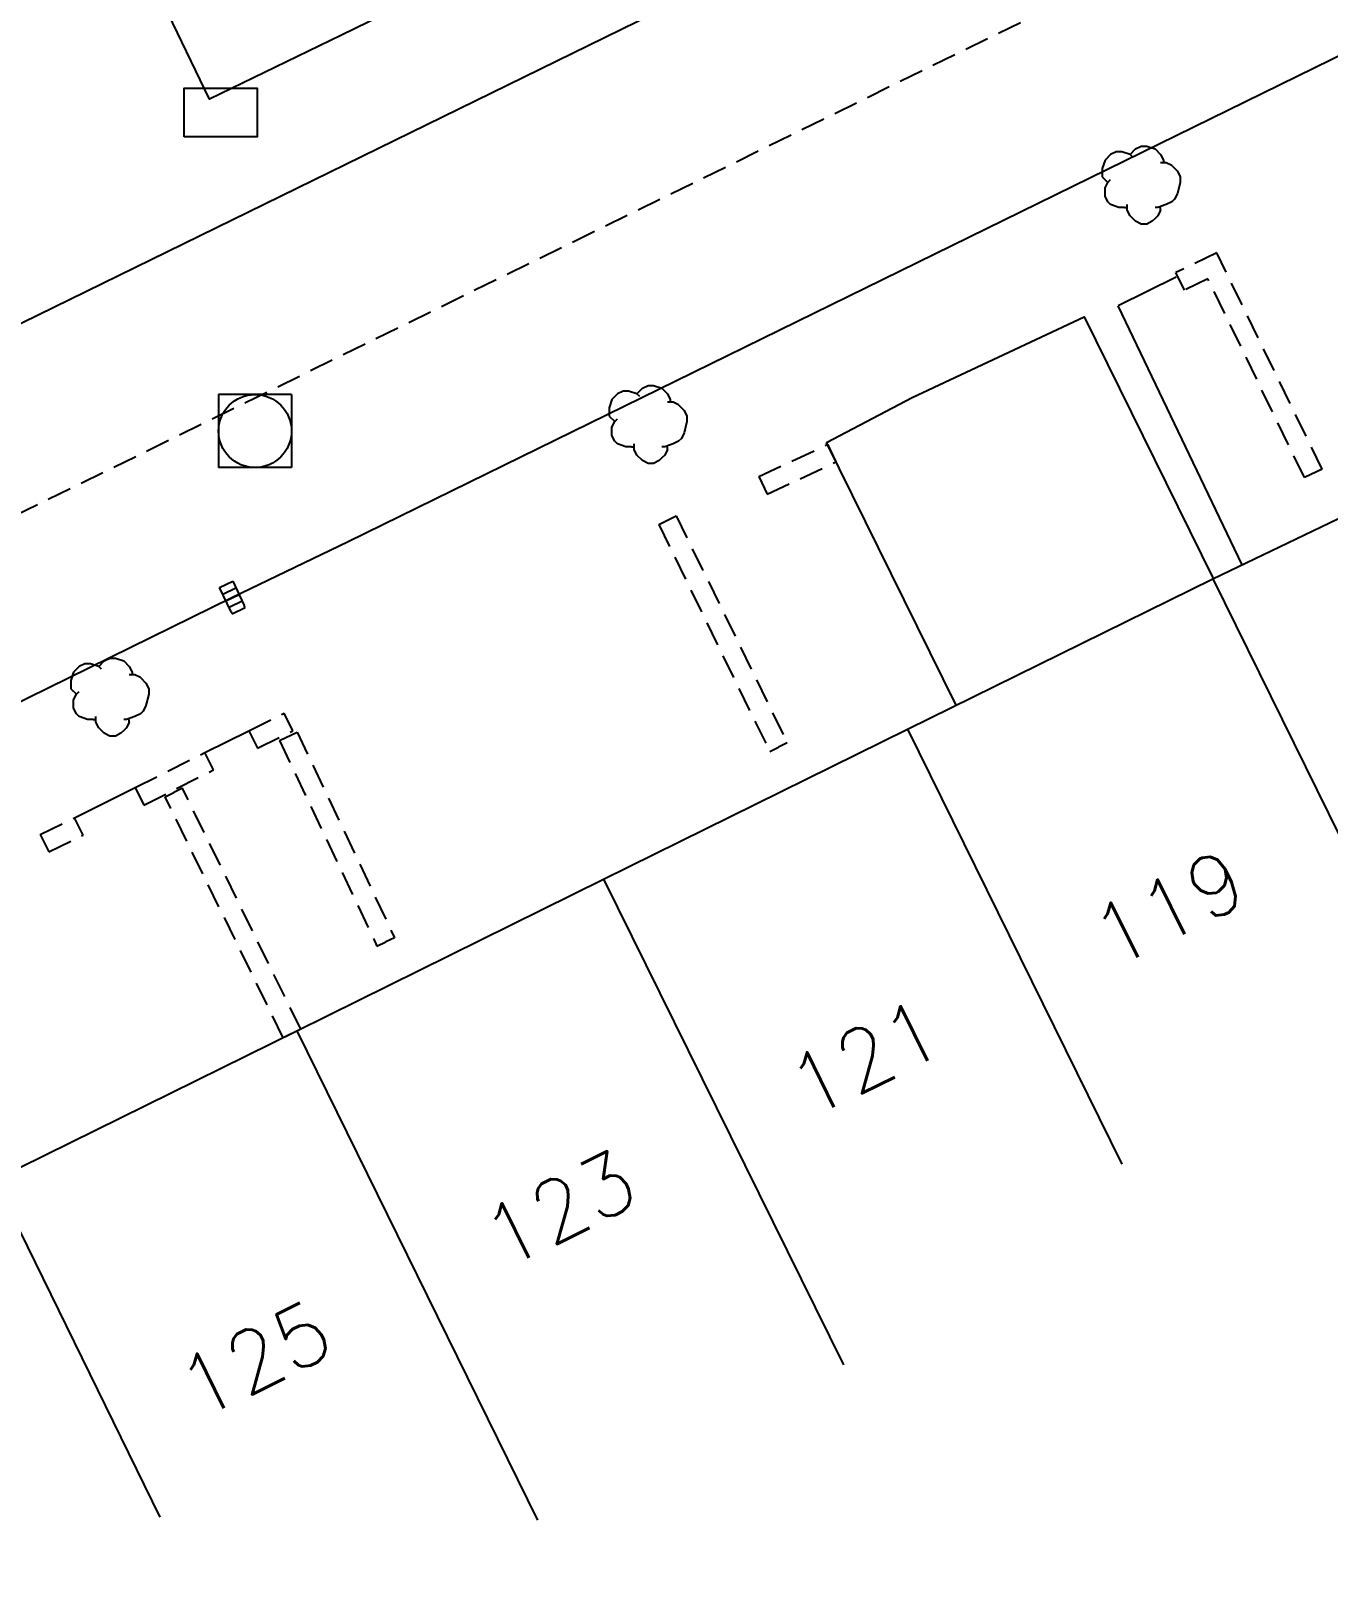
# Model space of a CAD drawing. Header units: millimetres. Extents: x 135999 to 137000, y 128000 to 129000.
# Drawn here: x 136221.62 to 136248.28, y 128768.25 to 128799.91 of the extents above; entities that cross this region are included whole.
import ezdxf
from ezdxf.enums import TextEntityAlignment as Align

# ---------------------------------------------------------------- set-up
doc = ezdxf.new("R2010")
doc.units = ezdxf.units.MM
doc.linetypes.add('DASHED', pattern=[0.75, 0.5, -0.25])
doc.layers.get('0').update_dxf_attribs({"linetype": 'CONTINUOUS'})
for name, color, linetype in [('W0001', 6, 'DASHED'), ('W0008', 7, 'CONTINUOUS'), ('W0100', 7, 'CONTINUOUS'), ('W0105', 7, 'CONTINUOUS'), ('W0112', 1, 'DASHED'), ('W0300', 7, 'CONTINUOUS'), ('W0400', 7, 'CONTINUOUS'), ('W0420', 7, 'CONTINUOUS'), ('W0991', 7, 'CONTINUOUS'), ('W1102', 7, 'CONTINUOUS'), ('W1471', 7, 'CONTINUOUS')]:
    doc.layers.add(name, color=color, linetype=linetype)
doc.styles.get("Standard").update_dxf_attribs({"font": 'romans.shx', "width": 0.85})

# ---------------------------------------------------------------- blocks, each defined once
blk = doc.blocks.new('T1471')
at = {"color": 0, "linetype": 'Continuous', "flags": 128}
blk.add_lwpolyline([(-0.75, -0.5), (-0.75, 0.5), (0.75, 0.5), (0.75, -0.5), (-0.75, -0.5)], dxfattribs=at)
blk = doc.blocks.new('T420')
for p, q in [((0.75, 0.75), (-0.75, 0.75)), ((-0.75, 0.75), (-0.75, -0.75)), ((0.75, 0.75), (0.75, -0.75)), ((0.75, -0.75), (-0.75, -0.75))]:
    blk.add_line(p, q)
blk.add_ellipse((0, 0), major_axis=(-0.53, 0.53), ratio=1, start_param=3.926991, end_param=10.210176)
blk = doc.blocks.new('T400')
for p, q in [((-0.15, 0.3), (0.15, 0.3)), ((-0.15, -0.25), (-0.15, 0.3)), ((-0.15, 0.15), (0.15, 0.15)), ((-0.15, 0), (0.15, 0)), ((0.15, 0.3), (0.15, -0.25)), ((-0.15, -0.15), (0.15, -0.15)), ((-0.15, -0.25), (-0.15, -0.3)), ((-0.15, -0.3), (0.15, -0.3)), ((0.15, -0.3), (0.15, -0.25))]:
    blk.add_line(p, q)
blk = doc.blocks.new('T300')
for p, q in [((-0.571, 0.686), (-0.686, 0.629)), ((-0.457, 0.686), (-0.571, 0.686)), ((-0.286, 0.629), (-0.457, 0.686)), ((-0.286, 0.629), (-0.171, 0.743)), ((-0.171, 0.743), (-0.057, 0.8)), ((-0.057, 0.8), (0.057, 0.8)), ((0.057, 0.8), (0.229, 0.743)), ((0.229, 0.743), (0.343, 0.629)), ((-0.8, 0.514), (-0.857, 0.343)), ((-0.857, 0.343), (-0.857, 0.171)), ((-0.686, 0.629), (-0.8, 0.514)), ((-0.229, 0.571), (-0.286, 0.629)), ((0.343, 0.629), (0.4, 0.514)), ((0.457, 0.457), (0.343, 0.457)), ((0.4, 0.514), (0.4, 0.457)), ((0.571, 0.4), (0.457, 0.457)), ((0.571, 0.4), (0.686, 0.286)), ((-0.857, 0.171), (-0.743, 0.057)), ((-0.8, -0.057), (-0.743, 0.057)), ((-0.743, 0.057), (-0.686, 0.114)), ((0.686, 0.286), (0.743, 0.171)), ((0.743, 0.057), (0.686, -0.171)), ((0.743, 0.171), (0.743, 0.057)), ((-0.8, -0.171), (-0.8, -0.057)), ((-0.8, -0.229), (-0.8, -0.171)), ((-0.743, -0.343), (-0.8, -0.229)), ((0.629, -0.286), (0.571, -0.343)), ((0.686, -0.171), (0.629, -0.286)), ((-0.686, -0.4), (-0.743, -0.343)), ((-0.514, -0.457), (-0.686, -0.4)), ((-0.4, -0.457), (-0.514, -0.457)), ((-0.4, -0.457), (-0.343, -0.457)), ((-0.343, -0.457), (-0.343, -0.4)), ((-0.343, -0.514), (-0.343, -0.457)), ((-0.286, -0.629), (-0.343, -0.514)), ((-0.171, -0.743), (-0.286, -0.629)), ((0.286, -0.457), (0.229, -0.457)), ((0.286, -0.629), (0.229, -0.686)), ((0.457, -0.4), (0.286, -0.457)), ((0.343, -0.514), (0.286, -0.629)), ((0.343, -0.514), (0.343, -0.457)), ((0.571, -0.343), (0.457, -0.4)), ((-0.057, -0.8), (-0.171, -0.743)), ((0.057, -0.8), (-0.057, -0.8)), ((0.171, -0.743), (0.057, -0.8)), ((0.229, -0.686), (0.171, -0.743))]:
    blk.add_line(p, q)

msp = doc.modelspace()

# ---------------------------------------------------------------- linework, layer by layer
at = {"layer": 'W0001'}
msp.add_lwpolyline([(136000, 128584.107), (136009.406, 128595.152), (136022.774, 128610.824), (136041.53, 128632.878), (136059.85, 128654.346), (136076.81, 128674.176), (136094.364, 128694.815), (136123.932, 128729.484), (136134.516, 128741.83), (136142.57, 128753.845), (136153.439, 128757.198), (136158.678, 128758.998), (136173.73, 128766.358), (136214.573, 128786.657), (136266.834, 128812.284), (136292.126, 128824.748), (136310.908, 128833.918), (136326.68, 128841.701)], dxfattribs=at)
at = {"layer": 'W0008'}
for points in [[(136328.162, 128838.521), (136303.877, 128826.533), (136292.036, 128820.765), (136264.644, 128807.331), (136261.113, 128805.578), (136228.143, 128789.412), (136225.764, 128788.27), (136204.74, 128777.937), (136204.162, 128777.681), (136190.915, 128770.922), (136177.351, 128764.262), (136162.924, 128757.169), (136151.877, 128751.866), (136146.188, 128749.49), (136143.929, 128747.372), (136141.932, 128745.172), (136125.692, 128726.329), (136117.284, 128716.531), (136101.838, 128698.405), (136083.32, 128676.702), (136077.835, 128670.285), (136075.231, 128667.246), (136063.987, 128654.092)], [(136291.603, 128831.345), (136291.752, 128830.502), (136291.635, 128829.507), (136291.477, 128829.069), (136290.594, 128827.98), (136289.75, 128827.414), (136274.763, 128820.042), (136250.104, 128807.967), (136244.74, 128805.323), (136222.428, 128794.394), (136215.548, 128791.028), (136204.137, 128785.4), (136185.383, 128776.023), (136174.918, 128770.817), (136157.04, 128762.037), (136144.949, 128759.57), (136143.064, 128759.36), (136140.591, 128759.206), (136137.935, 128759.159), (136134.505, 128759.271), (136131.724, 128759.306), (136126.87, 128758.83)]]:
    msp.add_lwpolyline(points, dxfattribs=at)
at = {"layer": 'W0100'}
for points in [[(136230.479, 128801.034), (136228.009, 128799.823), (136225.295, 128798.51), (136223.118, 128803.011)], [(136197.548, 128765.116), (136195.416, 128769.639), (136205.33, 128774.312), (136204.946, 128775.126), (136208.697, 128776.894), (136211.207, 128771.568), (136214.568, 128773.217), (136220.876, 128776.308), (136227.087, 128779.367), (136233.389, 128782.483), (136239.636, 128785.564), (136245.913, 128788.654), (136252.251, 128791.692)], [(136204.946, 128775.126), (136208.697, 128776.894), (136211.207, 128771.568), (136214.568, 128773.217), (136220.876, 128776.308), (136227.087, 128779.367), (136233.389, 128782.483), (136239.636, 128785.564), (136245.913, 128788.654), (136252.251, 128791.692)]]:
    msp.add_lwpolyline(points, dxfattribs=at)
at = {"layer": 'W0105'}
for p, q in [((136245.159, 128794.853), (136243.971, 128794.26)), ((136246.519, 128788.944), (136243.971, 128794.26)), ((136240.637, 128786.058), (136237.975, 128791.455)), ((136225.197, 128785.088), (136226.1, 128785.534)), ((136222.518, 128783.746), (136223.765, 128784.365))]:
    msp.add_line(p, q, dxfattribs=at)
msp.add_lwpolyline([(136237.975, 128791.455), (136239.735, 128792.381), (136243.272, 128794.037), (136245.918, 128788.663)], dxfattribs=at)
at = {"layer": 'W0112'}
for points in [[(136248.16, 128790.909), (136245.993, 128795.354), (136245.155, 128794.946), (136245.155, 128794.946), (136245.155, 128794.946), (136245.155, 128794.946), (136245.155, 128794.946), (136245.155, 128794.946), (136245.155, 128794.946), (136245.155, 128794.946), (136245.155, 128794.946), (136245.155, 128794.946), (136245.155, 128794.946), (136245.155, 128794.946), (136245.155, 128794.946), (136245.155, 128794.946), (136245.155, 128794.946), (136245.155, 128794.946), (136245.155, 128794.946), (136245.155, 128794.946), (136245.155, 128794.946), (136245.155, 128794.946), (136245.155, 128794.946), (136245.155, 128794.946), (136245.155, 128794.946), (136245.155, 128794.946), (136245.155, 128794.946), (136245.155, 128794.946), (136245.155, 128794.946), (136245.155, 128794.946), (136245.155, 128794.946), (136245.155, 128794.946), (136245.155, 128794.946), (136245.155, 128794.946), (136245.155, 128794.946), (136245.155, 128794.946), (136245.155, 128794.946), (136245.155, 128794.946), (136245.155, 128794.946), (136245.155, 128794.946), (136245.155, 128794.946), (136245.155, 128794.946), (136245.155, 128794.946), (136245.155, 128794.946), (136245.155, 128794.946), (136245.155, 128794.946), (136245.155, 128794.946), (136245.155, 128794.946), (136245.155, 128794.946), (136245.155, 128794.946), (136245.155, 128794.946), (136245.155, 128794.946), (136245.155, 128794.946), (136245.155, 128794.946), (136245.155, 128794.946), (136245.155, 128794.946), (136245.155, 128794.946), (136245.155, 128794.946), (136245.155, 128794.946), (136245.155, 128794.946), (136245.155, 128794.946), (136245.155, 128794.946), (136245.155, 128794.946), (136245.155, 128794.946), (136245.155, 128794.946), (136245.155, 128794.946), (136245.155, 128794.946), (136245.155, 128794.946), (136245.155, 128794.946), (136245.155, 128794.946), (136245.155, 128794.946), (136245.155, 128794.946), (136245.155, 128794.946), (136245.155, 128794.946), (136245.155, 128794.946), (136245.155, 128794.946), (136245.155, 128794.946), (136245.155, 128794.946), (136245.155, 128794.946), (136245.155, 128794.946), (136245.155, 128794.946), (136245.155, 128794.946), (136245.155, 128794.946), (136245.155, 128794.946), (136245.155, 128794.946), (136245.155, 128794.946), (136245.155, 128794.946), (136245.155, 128794.946), (136245.155, 128794.946), (136245.155, 128794.946), (136245.155, 128794.946), (136245.155, 128794.946), (136245.155, 128794.946), (136245.155, 128794.946), (136245.155, 128794.946), (136245.155, 128794.946), (136245.155, 128794.946), (136245.155, 128794.946), (136245.155, 128794.946), (136245.155, 128794.946), (136245.155, 128794.946), (136245.155, 128794.946), (136245.155, 128794.946), (136245.155, 128794.946), (136245.155, 128794.946), (136245.155, 128794.946), (136245.155, 128794.946), (136245.155, 128794.946), (136245.155, 128794.946), (136245.155, 128794.946), (136245.155, 128794.946), (136245.155, 128794.946), (136245.155, 128794.946), (136245.155, 128794.946), (136245.155, 128794.946), (136245.155, 128794.946), (136245.155, 128794.946), (136245.155, 128794.946), (136245.155, 128794.946), (136245.155, 128794.946)], [(136248.16, 128790.909), (136247.8, 128790.734), (136245.809, 128794.819), (136245.331, 128794.586), (136245.155, 128794.946), (136245.155, 128794.946), (136245.155, 128794.946), (136245.155, 128794.946), (136245.155, 128794.946), (136245.155, 128794.946), (136245.155, 128794.946), (136245.155, 128794.946), (136245.155, 128794.946), (136245.155, 128794.946), (136245.155, 128794.946), (136245.155, 128794.946), (136245.155, 128794.946), (136245.155, 128794.946), (136245.155, 128794.946), (136245.155, 128794.946), (136245.155, 128794.946), (136245.155, 128794.946), (136245.155, 128794.946), (136245.155, 128794.946), (136245.155, 128794.946), (136245.155, 128794.946), (136245.155, 128794.946), (136245.155, 128794.946), (136245.155, 128794.946), (136245.155, 128794.946), (136245.155, 128794.946), (136245.155, 128794.946), (136245.155, 128794.946), (136245.155, 128794.946), (136245.155, 128794.946), (136245.155, 128794.946), (136245.155, 128794.946), (136245.155, 128794.946), (136245.155, 128794.946), (136245.155, 128794.946), (136245.155, 128794.946), (136245.155, 128794.946), (136245.155, 128794.946), (136245.155, 128794.946), (136245.155, 128794.946), (136245.155, 128794.946), (136245.155, 128794.946), (136245.155, 128794.946), (136245.155, 128794.946), (136245.155, 128794.946), (136245.155, 128794.946), (136245.155, 128794.946), (136245.155, 128794.946), (136245.155, 128794.946), (136245.155, 128794.946), (136245.155, 128794.946), (136245.155, 128794.946), (136245.155, 128794.946), (136245.155, 128794.946), (136245.155, 128794.946), (136245.155, 128794.946), (136245.155, 128794.946), (136245.155, 128794.946), (136245.155, 128794.946), (136245.155, 128794.946), (136245.155, 128794.946), (136245.155, 128794.946), (136245.155, 128794.946), (136245.155, 128794.946), (136245.155, 128794.946), (136245.155, 128794.946), (136245.155, 128794.946), (136245.155, 128794.946), (136245.155, 128794.946), (136245.155, 128794.946), (136245.155, 128794.946), (136245.155, 128794.946), (136245.155, 128794.946), (136245.155, 128794.946), (136245.155, 128794.946), (136245.155, 128794.946), (136245.155, 128794.946), (136245.155, 128794.946), (136245.155, 128794.946), (136245.155, 128794.946), (136245.155, 128794.946), (136245.155, 128794.946), (136245.155, 128794.946), (136245.155, 128794.946), (136245.155, 128794.946), (136245.155, 128794.946), (136245.155, 128794.946), (136245.155, 128794.946), (136245.155, 128794.946), (136245.155, 128794.946), (136245.155, 128794.946), (136245.155, 128794.946), (136245.155, 128794.946), (136245.155, 128794.946), (136245.155, 128794.946), (136245.155, 128794.946), (136245.155, 128794.946), (136245.155, 128794.946), (136245.155, 128794.946), (136245.155, 128794.946), (136245.155, 128794.946), (136245.155, 128794.946), (136245.155, 128794.946), (136245.155, 128794.946), (136245.155, 128794.946), (136245.155, 128794.946), (136245.155, 128794.946), (136245.155, 128794.946), (136245.155, 128794.946), (136245.155, 128794.946), (136245.155, 128794.946), (136245.155, 128794.946), (136245.155, 128794.946), (136245.155, 128794.946), (136245.155, 128794.946)], [(136236.585, 128790.755), (136238.002, 128791.418), (136238.002, 128791.418), (136238.002, 128791.418), (136238.002, 128791.418), (136238.002, 128791.418), (136238.002, 128791.418), (136238.002, 128791.418), (136238.002, 128791.418), (136238.002, 128791.418), (136238.002, 128791.418), (136238.002, 128791.418), (136238.002, 128791.418), (136238.002, 128791.418), (136238.002, 128791.418), (136238.002, 128791.418), (136238.002, 128791.418), (136238.002, 128791.418), (136238.002, 128791.418), (136238.002, 128791.418), (136238.002, 128791.418), (136238.002, 128791.418), (136238.002, 128791.418), (136238.002, 128791.418), (136238.002, 128791.418), (136238.002, 128791.418), (136238.002, 128791.418), (136238.002, 128791.418), (136238.002, 128791.418), (136238.002, 128791.418), (136238.002, 128791.418), (136238.002, 128791.418), (136238.002, 128791.418), (136238.002, 128791.418), (136238.002, 128791.418), (136238.002, 128791.418), (136238.002, 128791.418), (136238.002, 128791.418), (136238.002, 128791.418), (136238.002, 128791.418), (136238.002, 128791.418), (136238.002, 128791.418), (136238.002, 128791.418), (136238.002, 128791.418), (136238.002, 128791.418), (136238.002, 128791.418), (136238.002, 128791.418), (136238.002, 128791.418), (136238.002, 128791.418), (136238.002, 128791.418), (136238.002, 128791.418), (136238.002, 128791.418), (136238.002, 128791.418), (136238.002, 128791.418), (136238.002, 128791.418), (136238.002, 128791.418), (136238.002, 128791.418), (136238.002, 128791.418), (136238.002, 128791.418), (136238.002, 128791.418), (136238.002, 128791.418), (136238.002, 128791.418), (136238.002, 128791.418), (136238.002, 128791.418), (136238.002, 128791.418), (136238.002, 128791.418), (136238.002, 128791.418), (136238.002, 128791.418), (136238.002, 128791.418), (136238.002, 128791.418), (136238.002, 128791.418), (136238.002, 128791.418), (136238.002, 128791.418), (136238.002, 128791.418), (136238.002, 128791.418), (136238.002, 128791.418), (136238.002, 128791.418), (136238.002, 128791.418), (136238.002, 128791.418), (136238.002, 128791.418), (136238.002, 128791.418), (136238.002, 128791.418), (136238.002, 128791.418), (136238.002, 128791.418), (136238.002, 128791.418), (136238.002, 128791.418), (136238.002, 128791.418), (136238.002, 128791.418), (136238.002, 128791.418), (136238.002, 128791.418), (136238.002, 128791.418), (136238.002, 128791.418), (136238.002, 128791.418), (136238.002, 128791.418), (136238.002, 128791.418), (136238.002, 128791.418), (136238.002, 128791.418), (136238.002, 128791.418), (136238.002, 128791.418), (136238.002, 128791.418), (136238.002, 128791.418), (136238.002, 128791.418), (136238.002, 128791.418), (136238.002, 128791.418), (136238.002, 128791.418), (136238.002, 128791.418), (136238.002, 128791.418), (136238.002, 128791.418), (136238.002, 128791.418), (136238.002, 128791.418), (136238.002, 128791.418), (136238.002, 128791.418), (136238.002, 128791.418), (136238.002, 128791.418), (136238.002, 128791.418), (136238.002, 128791.418), (136238.002, 128791.418), (136238.002, 128791.418), (136238.002, 128791.418), (136238.002, 128791.418)], [(136236.585, 128790.755), (136236.754, 128790.392), (136238.171, 128791.055), (136238.002, 128791.418), (136238.002, 128791.418), (136238.002, 128791.418), (136238.002, 128791.418), (136238.002, 128791.418), (136238.002, 128791.418), (136238.002, 128791.418), (136238.002, 128791.418), (136238.002, 128791.418), (136238.002, 128791.418), (136238.002, 128791.418), (136238.002, 128791.418), (136238.002, 128791.418), (136238.002, 128791.418), (136238.002, 128791.418), (136238.002, 128791.418), (136238.002, 128791.418), (136238.002, 128791.418), (136238.002, 128791.418), (136238.002, 128791.418), (136238.002, 128791.418), (136238.002, 128791.418), (136238.002, 128791.418), (136238.002, 128791.418), (136238.002, 128791.418), (136238.002, 128791.418), (136238.002, 128791.418), (136238.002, 128791.418), (136238.002, 128791.418), (136238.002, 128791.418), (136238.002, 128791.418), (136238.002, 128791.418), (136238.002, 128791.418), (136238.002, 128791.418), (136238.002, 128791.418), (136238.002, 128791.418), (136238.002, 128791.418), (136238.002, 128791.418), (136238.002, 128791.418), (136238.002, 128791.418), (136238.002, 128791.418), (136238.002, 128791.418), (136238.002, 128791.418), (136238.002, 128791.418), (136238.002, 128791.418), (136238.002, 128791.418), (136238.002, 128791.418), (136238.002, 128791.418), (136238.002, 128791.418), (136238.002, 128791.418), (136238.002, 128791.418), (136238.002, 128791.418), (136238.002, 128791.418), (136238.002, 128791.418), (136238.002, 128791.418), (136238.002, 128791.418), (136238.002, 128791.418), (136238.002, 128791.418), (136238.002, 128791.418), (136238.002, 128791.418), (136238.002, 128791.418), (136238.002, 128791.418), (136238.002, 128791.418), (136238.002, 128791.418), (136238.002, 128791.418), (136238.002, 128791.418), (136238.002, 128791.418), (136238.002, 128791.418), (136238.002, 128791.418), (136238.002, 128791.418), (136238.002, 128791.418), (136238.002, 128791.418), (136238.002, 128791.418), (136238.002, 128791.418), (136238.002, 128791.418), (136238.002, 128791.418), (136238.002, 128791.418), (136238.002, 128791.418), (136238.002, 128791.418), (136238.002, 128791.418), (136238.002, 128791.418), (136238.002, 128791.418), (136238.002, 128791.418), (136238.002, 128791.418), (136238.002, 128791.418), (136238.002, 128791.418), (136238.002, 128791.418), (136238.002, 128791.418), (136238.002, 128791.418), (136238.002, 128791.418), (136238.002, 128791.418), (136238.002, 128791.418), (136238.002, 128791.418), (136238.002, 128791.418), (136238.002, 128791.418), (136238.002, 128791.418), (136238.002, 128791.418), (136238.002, 128791.418), (136238.002, 128791.418), (136238.002, 128791.418), (136238.002, 128791.418), (136238.002, 128791.418), (136238.002, 128791.418), (136238.002, 128791.418), (136238.002, 128791.418), (136238.002, 128791.418), (136238.002, 128791.418), (136238.002, 128791.418), (136238.002, 128791.418), (136238.002, 128791.418), (136238.002, 128791.418), (136238.002, 128791.418), (136238.002, 128791.418), (136238.002, 128791.418), (136238.002, 128791.418), (136238.002, 128791.418), (136238.002, 128791.418)], [(136234.527, 128789.77), (136234.886, 128789.946), (136237.166, 128785.283), (136236.987, 128785.195), (136236.987, 128785.195), (136236.987, 128785.195), (136236.987, 128785.195), (136236.987, 128785.195), (136236.987, 128785.195), (136236.987, 128785.195), (136236.987, 128785.195), (136236.987, 128785.195), (136236.987, 128785.195), (136236.987, 128785.195), (136236.987, 128785.195), (136236.987, 128785.195), (136236.987, 128785.195), (136236.987, 128785.195), (136236.987, 128785.195), (136236.987, 128785.195), (136236.987, 128785.195), (136236.987, 128785.195), (136236.987, 128785.195), (136236.987, 128785.195), (136236.987, 128785.195), (136236.987, 128785.195), (136236.987, 128785.195), (136236.987, 128785.195), (136236.987, 128785.195), (136236.987, 128785.195), (136236.987, 128785.195), (136236.987, 128785.195), (136236.987, 128785.195), (136236.987, 128785.195), (136236.987, 128785.195), (136236.987, 128785.195), (136236.987, 128785.195), (136236.987, 128785.195), (136236.987, 128785.195), (136236.987, 128785.195), (136236.987, 128785.195), (136236.987, 128785.195), (136236.987, 128785.195), (136236.987, 128785.195), (136236.987, 128785.195), (136236.987, 128785.195), (136236.987, 128785.195), (136236.987, 128785.195), (136236.987, 128785.195), (136236.987, 128785.195), (136236.987, 128785.195), (136236.987, 128785.195), (136236.987, 128785.195), (136236.987, 128785.195), (136236.987, 128785.195), (136236.987, 128785.195), (136236.987, 128785.195), (136236.987, 128785.195), (136236.987, 128785.195), (136236.987, 128785.195), (136236.987, 128785.195), (136236.987, 128785.195), (136236.987, 128785.195), (136236.987, 128785.195), (136236.987, 128785.195), (136236.987, 128785.195), (136236.987, 128785.195), (136236.987, 128785.195), (136236.987, 128785.195), (136236.987, 128785.195), (136236.987, 128785.195), (136236.987, 128785.195), (136236.987, 128785.195), (136236.987, 128785.195), (136236.987, 128785.195), (136236.987, 128785.195), (136236.987, 128785.195), (136236.987, 128785.195), (136236.987, 128785.195), (136236.987, 128785.195), (136236.987, 128785.195), (136236.987, 128785.195), (136236.987, 128785.195), (136236.987, 128785.195), (136236.987, 128785.195), (136236.987, 128785.195), (136236.987, 128785.195), (136236.987, 128785.195), (136236.987, 128785.195), (136236.987, 128785.195), (136236.987, 128785.195), (136236.987, 128785.195), (136236.987, 128785.195), (136236.987, 128785.195), (136236.987, 128785.195), (136236.987, 128785.195), (136236.987, 128785.195), (136236.987, 128785.195), (136236.987, 128785.195), (136236.987, 128785.195), (136236.987, 128785.195), (136236.987, 128785.195), (136236.987, 128785.195), (136236.987, 128785.195), (136236.987, 128785.195), (136236.987, 128785.195), (136236.987, 128785.195), (136236.987, 128785.195), (136236.987, 128785.195), (136236.987, 128785.195), (136236.987, 128785.195), (136236.987, 128785.195), (136236.987, 128785.195), (136236.987, 128785.195), (136236.987, 128785.195), (136236.987, 128785.195), (136236.987, 128785.195), (136236.987, 128785.195), (136236.987, 128785.195), (136236.987, 128785.195)], [(136234.527, 128789.77), (136236.807, 128785.107), (136236.987, 128785.195), (136236.987, 128785.195), (136236.987, 128785.195), (136236.987, 128785.195), (136236.987, 128785.195), (136236.987, 128785.195), (136236.987, 128785.195), (136236.987, 128785.195), (136236.987, 128785.195), (136236.987, 128785.195), (136236.987, 128785.195), (136236.987, 128785.195), (136236.987, 128785.195), (136236.987, 128785.195), (136236.987, 128785.195), (136236.987, 128785.195), (136236.987, 128785.195), (136236.987, 128785.195), (136236.987, 128785.195), (136236.987, 128785.195), (136236.987, 128785.195), (136236.987, 128785.195), (136236.987, 128785.195), (136236.987, 128785.195), (136236.987, 128785.195), (136236.987, 128785.195), (136236.987, 128785.195), (136236.987, 128785.195), (136236.987, 128785.195), (136236.987, 128785.195), (136236.987, 128785.195), (136236.987, 128785.195), (136236.987, 128785.195), (136236.987, 128785.195), (136236.987, 128785.195), (136236.987, 128785.195), (136236.987, 128785.195), (136236.987, 128785.195), (136236.987, 128785.195), (136236.987, 128785.195), (136236.987, 128785.195), (136236.987, 128785.195), (136236.987, 128785.195), (136236.987, 128785.195), (136236.987, 128785.195), (136236.987, 128785.195), (136236.987, 128785.195), (136236.987, 128785.195), (136236.987, 128785.195), (136236.987, 128785.195), (136236.987, 128785.195), (136236.987, 128785.195), (136236.987, 128785.195), (136236.987, 128785.195), (136236.987, 128785.195), (136236.987, 128785.195), (136236.987, 128785.195), (136236.987, 128785.195), (136236.987, 128785.195), (136236.987, 128785.195), (136236.987, 128785.195), (136236.987, 128785.195), (136236.987, 128785.195), (136236.987, 128785.195), (136236.987, 128785.195), (136236.987, 128785.195), (136236.987, 128785.195), (136236.987, 128785.195), (136236.987, 128785.195), (136236.987, 128785.195), (136236.987, 128785.195), (136236.987, 128785.195), (136236.987, 128785.195), (136236.987, 128785.195), (136236.987, 128785.195), (136236.987, 128785.195), (136236.987, 128785.195), (136236.987, 128785.195), (136236.987, 128785.195), (136236.987, 128785.195), (136236.987, 128785.195), (136236.987, 128785.195), (136236.987, 128785.195), (136236.987, 128785.195), (136236.987, 128785.195), (136236.987, 128785.195), (136236.987, 128785.195), (136236.987, 128785.195), (136236.987, 128785.195), (136236.987, 128785.195), (136236.987, 128785.195), (136236.987, 128785.195), (136236.987, 128785.195), (136236.987, 128785.195), (136236.987, 128785.195), (136236.987, 128785.195), (136236.987, 128785.195), (136236.987, 128785.195), (136236.987, 128785.195), (136236.987, 128785.195), (136236.987, 128785.195), (136236.987, 128785.195), (136236.987, 128785.195), (136236.987, 128785.195), (136236.987, 128785.195), (136236.987, 128785.195), (136236.987, 128785.195), (136236.987, 128785.195), (136236.987, 128785.195), (136236.987, 128785.195), (136236.987, 128785.195), (136236.987, 128785.195), (136236.987, 128785.195), (136236.987, 128785.195), (136236.987, 128785.195), (136236.987, 128785.195), (136236.987, 128785.195), (136236.987, 128785.195)], [(136226.102, 128785.535), (136226.829, 128785.892), (136226.829, 128785.892), (136226.829, 128785.892), (136226.829, 128785.892), (136226.829, 128785.892), (136226.829, 128785.892), (136226.829, 128785.892), (136226.829, 128785.892), (136226.829, 128785.892), (136226.829, 128785.892), (136226.829, 128785.892), (136226.829, 128785.892), (136226.829, 128785.892), (136226.829, 128785.892), (136226.829, 128785.892), (136226.829, 128785.892), (136226.829, 128785.892), (136226.829, 128785.892), (136226.829, 128785.892), (136226.829, 128785.892), (136226.829, 128785.892), (136226.829, 128785.892), (136226.829, 128785.892), (136226.829, 128785.892), (136226.829, 128785.892), (136226.829, 128785.892), (136226.829, 128785.892), (136226.829, 128785.892), (136226.829, 128785.892), (136226.829, 128785.892), (136226.829, 128785.892), (136226.829, 128785.892), (136226.829, 128785.892), (136226.829, 128785.892), (136226.829, 128785.892), (136226.829, 128785.892), (136226.829, 128785.892), (136226.829, 128785.892), (136226.829, 128785.892), (136226.829, 128785.892), (136226.829, 128785.892), (136226.829, 128785.892), (136226.829, 128785.892), (136226.829, 128785.892), (136226.829, 128785.892), (136226.829, 128785.892), (136226.829, 128785.892), (136226.829, 128785.892), (136226.829, 128785.892), (136226.829, 128785.892), (136226.829, 128785.892), (136226.829, 128785.892), (136226.829, 128785.892), (136226.829, 128785.892), (136226.829, 128785.892), (136226.829, 128785.892), (136226.829, 128785.892), (136226.829, 128785.892), (136226.829, 128785.892), (136226.829, 128785.892), (136226.829, 128785.892), (136226.829, 128785.892), (136226.829, 128785.892), (136226.829, 128785.892), (136226.829, 128785.892), (136226.829, 128785.892), (136226.829, 128785.892), (136226.829, 128785.892), (136226.829, 128785.892), (136226.829, 128785.892), (136226.829, 128785.892), (136226.829, 128785.892), (136226.829, 128785.892), (136226.829, 128785.892), (136226.829, 128785.892), (136226.829, 128785.892), (136226.829, 128785.892), (136226.829, 128785.892), (136226.829, 128785.892), (136226.829, 128785.892), (136226.829, 128785.892), (136226.829, 128785.892), (136226.829, 128785.892), (136226.829, 128785.892), (136226.829, 128785.892), (136226.829, 128785.892), (136226.829, 128785.892), (136226.829, 128785.892), (136226.829, 128785.892), (136226.829, 128785.892), (136226.829, 128785.892), (136226.829, 128785.892), (136226.829, 128785.892), (136226.829, 128785.892), (136226.829, 128785.892), (136226.829, 128785.892), (136226.829, 128785.892), (136226.829, 128785.892), (136226.829, 128785.892), (136226.829, 128785.892), (136226.829, 128785.892), (136226.829, 128785.892), (136226.829, 128785.892), (136226.829, 128785.892), (136226.829, 128785.892), (136226.829, 128785.892), (136226.829, 128785.892), (136226.829, 128785.892), (136226.829, 128785.892), (136226.829, 128785.892), (136226.829, 128785.892), (136226.829, 128785.892), (136226.829, 128785.892), (136226.829, 128785.892), (136226.829, 128785.892), (136226.829, 128785.892), (136226.829, 128785.892), (136226.829, 128785.892), (136226.829, 128785.892)], [(136226.102, 128785.535), (136226.278, 128785.176), (136227.005, 128785.532), (136226.829, 128785.892), (136226.829, 128785.892), (136226.829, 128785.892), (136226.829, 128785.892), (136226.829, 128785.892), (136226.829, 128785.892), (136226.829, 128785.892), (136226.829, 128785.892), (136226.829, 128785.892), (136226.829, 128785.892), (136226.829, 128785.892), (136226.829, 128785.892), (136226.829, 128785.892), (136226.829, 128785.892), (136226.829, 128785.892), (136226.829, 128785.892), (136226.829, 128785.892), (136226.829, 128785.892), (136226.829, 128785.892), (136226.829, 128785.892), (136226.829, 128785.892), (136226.829, 128785.892), (136226.829, 128785.892), (136226.829, 128785.892), (136226.829, 128785.892), (136226.829, 128785.892), (136226.829, 128785.892), (136226.829, 128785.892), (136226.829, 128785.892), (136226.829, 128785.892), (136226.829, 128785.892), (136226.829, 128785.892), (136226.829, 128785.892), (136226.829, 128785.892), (136226.829, 128785.892), (136226.829, 128785.892), (136226.829, 128785.892), (136226.829, 128785.892), (136226.829, 128785.892), (136226.829, 128785.892), (136226.829, 128785.892), (136226.829, 128785.892), (136226.829, 128785.892), (136226.829, 128785.892), (136226.829, 128785.892), (136226.829, 128785.892), (136226.829, 128785.892), (136226.829, 128785.892), (136226.829, 128785.892), (136226.829, 128785.892), (136226.829, 128785.892), (136226.829, 128785.892), (136226.829, 128785.892), (136226.829, 128785.892), (136226.829, 128785.892), (136226.829, 128785.892), (136226.829, 128785.892), (136226.829, 128785.892), (136226.829, 128785.892), (136226.829, 128785.892), (136226.829, 128785.892), (136226.829, 128785.892), (136226.829, 128785.892), (136226.829, 128785.892), (136226.829, 128785.892), (136226.829, 128785.892), (136226.829, 128785.892), (136226.829, 128785.892), (136226.829, 128785.892), (136226.829, 128785.892), (136226.829, 128785.892), (136226.829, 128785.892), (136226.829, 128785.892), (136226.829, 128785.892), (136226.829, 128785.892), (136226.829, 128785.892), (136226.829, 128785.892), (136226.829, 128785.892), (136226.829, 128785.892), (136226.829, 128785.892), (136226.829, 128785.892), (136226.829, 128785.892), (136226.829, 128785.892), (136226.829, 128785.892), (136226.829, 128785.892), (136226.829, 128785.892), (136226.829, 128785.892), (136226.829, 128785.892), (136226.829, 128785.892), (136226.829, 128785.892), (136226.829, 128785.892), (136226.829, 128785.892), (136226.829, 128785.892), (136226.829, 128785.892), (136226.829, 128785.892), (136226.829, 128785.892), (136226.829, 128785.892), (136226.829, 128785.892), (136226.829, 128785.892), (136226.829, 128785.892), (136226.829, 128785.892), (136226.829, 128785.892), (136226.829, 128785.892), (136226.829, 128785.892), (136226.829, 128785.892), (136226.829, 128785.892), (136226.829, 128785.892), (136226.829, 128785.892), (136226.829, 128785.892), (136226.829, 128785.892), (136226.829, 128785.892), (136226.829, 128785.892), (136226.829, 128785.892), (136226.829, 128785.892), (136226.829, 128785.892), (136226.829, 128785.892), (136226.829, 128785.892)], [(136226.732, 128785.332), (136227.093, 128785.504), (136229.096, 128781.283), (136228.915, 128781.198), (136228.915, 128781.198), (136228.915, 128781.198), (136228.915, 128781.198), (136228.915, 128781.198), (136228.915, 128781.198), (136228.915, 128781.198), (136228.915, 128781.198), (136228.915, 128781.198), (136228.915, 128781.198), (136228.915, 128781.198), (136228.915, 128781.198), (136228.915, 128781.198), (136228.915, 128781.198), (136228.915, 128781.198), (136228.915, 128781.198), (136228.915, 128781.198), (136228.915, 128781.198), (136228.915, 128781.198), (136228.915, 128781.198), (136228.915, 128781.198), (136228.915, 128781.198), (136228.915, 128781.198), (136228.915, 128781.198), (136228.915, 128781.198), (136228.915, 128781.198), (136228.915, 128781.198), (136228.915, 128781.198), (136228.915, 128781.198), (136228.915, 128781.198), (136228.915, 128781.198), (136228.915, 128781.198), (136228.915, 128781.198), (136228.915, 128781.198), (136228.915, 128781.198), (136228.915, 128781.198), (136228.915, 128781.198), (136228.915, 128781.198), (136228.915, 128781.198), (136228.915, 128781.198), (136228.915, 128781.198), (136228.915, 128781.198), (136228.915, 128781.198), (136228.915, 128781.198), (136228.915, 128781.198), (136228.915, 128781.198), (136228.915, 128781.198), (136228.915, 128781.198), (136228.915, 128781.198), (136228.915, 128781.198), (136228.915, 128781.198), (136228.915, 128781.198), (136228.915, 128781.198), (136228.915, 128781.198), (136228.915, 128781.198), (136228.915, 128781.198), (136228.915, 128781.198), (136228.915, 128781.198), (136228.915, 128781.198), (136228.915, 128781.198), (136228.915, 128781.198), (136228.915, 128781.198), (136228.915, 128781.198), (136228.915, 128781.198), (136228.915, 128781.198), (136228.915, 128781.198), (136228.915, 128781.198), (136228.915, 128781.198), (136228.915, 128781.198), (136228.915, 128781.198), (136228.915, 128781.198), (136228.915, 128781.198), (136228.915, 128781.198), (136228.915, 128781.198), (136228.915, 128781.198), (136228.915, 128781.198), (136228.915, 128781.198), (136228.915, 128781.198), (136228.915, 128781.198), (136228.915, 128781.198), (136228.915, 128781.198), (136228.915, 128781.198), (136228.915, 128781.198), (136228.915, 128781.198), (136228.915, 128781.198), (136228.915, 128781.198), (136228.915, 128781.198), (136228.915, 128781.198), (136228.915, 128781.198), (136228.915, 128781.198), (136228.915, 128781.198), (136228.915, 128781.198), (136228.915, 128781.198), (136228.915, 128781.198), (136228.915, 128781.198), (136228.915, 128781.198), (136228.915, 128781.198), (136228.915, 128781.198), (136228.915, 128781.198), (136228.915, 128781.198), (136228.915, 128781.198), (136228.915, 128781.198), (136228.915, 128781.198), (136228.915, 128781.198), (136228.915, 128781.198), (136228.915, 128781.198), (136228.915, 128781.198), (136228.915, 128781.198), (136228.915, 128781.198), (136228.915, 128781.198), (136228.915, 128781.198), (136228.915, 128781.198), (136228.915, 128781.198), (136228.915, 128781.198), (136228.915, 128781.198), (136228.915, 128781.198), (136228.915, 128781.198)], [(136226.732, 128785.332), (136228.734, 128781.112), (136228.915, 128781.198), (136228.915, 128781.198), (136228.915, 128781.198), (136228.915, 128781.198), (136228.915, 128781.198), (136228.915, 128781.198), (136228.915, 128781.198), (136228.915, 128781.198), (136228.915, 128781.198), (136228.915, 128781.198), (136228.915, 128781.198), (136228.915, 128781.198), (136228.915, 128781.198), (136228.915, 128781.198), (136228.915, 128781.198), (136228.915, 128781.198), (136228.915, 128781.198), (136228.915, 128781.198), (136228.915, 128781.198), (136228.915, 128781.198), (136228.915, 128781.198), (136228.915, 128781.198), (136228.915, 128781.198), (136228.915, 128781.198), (136228.915, 128781.198), (136228.915, 128781.198), (136228.915, 128781.198), (136228.915, 128781.198), (136228.915, 128781.198), (136228.915, 128781.198), (136228.915, 128781.198), (136228.915, 128781.198), (136228.915, 128781.198), (136228.915, 128781.198), (136228.915, 128781.198), (136228.915, 128781.198), (136228.915, 128781.198), (136228.915, 128781.198), (136228.915, 128781.198), (136228.915, 128781.198), (136228.915, 128781.198), (136228.915, 128781.198), (136228.915, 128781.198), (136228.915, 128781.198), (136228.915, 128781.198), (136228.915, 128781.198), (136228.915, 128781.198), (136228.915, 128781.198), (136228.915, 128781.198), (136228.915, 128781.198), (136228.915, 128781.198), (136228.915, 128781.198), (136228.915, 128781.198), (136228.915, 128781.198), (136228.915, 128781.198), (136228.915, 128781.198), (136228.915, 128781.198), (136228.915, 128781.198), (136228.915, 128781.198), (136228.915, 128781.198), (136228.915, 128781.198), (136228.915, 128781.198), (136228.915, 128781.198), (136228.915, 128781.198), (136228.915, 128781.198), (136228.915, 128781.198), (136228.915, 128781.198), (136228.915, 128781.198), (136228.915, 128781.198), (136228.915, 128781.198), (136228.915, 128781.198), (136228.915, 128781.198), (136228.915, 128781.198), (136228.915, 128781.198), (136228.915, 128781.198), (136228.915, 128781.198), (136228.915, 128781.198), (136228.915, 128781.198), (136228.915, 128781.198), (136228.915, 128781.198), (136228.915, 128781.198), (136228.915, 128781.198), (136228.915, 128781.198), (136228.915, 128781.198), (136228.915, 128781.198), (136228.915, 128781.198), (136228.915, 128781.198), (136228.915, 128781.198), (136228.915, 128781.198), (136228.915, 128781.198), (136228.915, 128781.198), (136228.915, 128781.198), (136228.915, 128781.198), (136228.915, 128781.198), (136228.915, 128781.198), (136228.915, 128781.198), (136228.915, 128781.198), (136228.915, 128781.198), (136228.915, 128781.198), (136228.915, 128781.198), (136228.915, 128781.198), (136228.915, 128781.198), (136228.915, 128781.198), (136228.915, 128781.198), (136228.915, 128781.198), (136228.915, 128781.198), (136228.915, 128781.198), (136228.915, 128781.198), (136228.915, 128781.198), (136228.915, 128781.198), (136228.915, 128781.198), (136228.915, 128781.198), (136228.915, 128781.198), (136228.915, 128781.198), (136228.915, 128781.198), (136228.915, 128781.198), (136228.915, 128781.198), (136228.915, 128781.198)], [(136223.766, 128784.365), (136225.197, 128785.088), (136225.197, 128785.088), (136225.197, 128785.088), (136225.197, 128785.088), (136225.197, 128785.088), (136225.197, 128785.088), (136225.197, 128785.088), (136225.197, 128785.088), (136225.197, 128785.088), (136225.197, 128785.088), (136225.197, 128785.088), (136225.197, 128785.088), (136225.197, 128785.088), (136225.197, 128785.088), (136225.197, 128785.088), (136225.197, 128785.088), (136225.197, 128785.088), (136225.197, 128785.088), (136225.197, 128785.088), (136225.197, 128785.088), (136225.197, 128785.088), (136225.197, 128785.088), (136225.197, 128785.088), (136225.197, 128785.088), (136225.197, 128785.088), (136225.197, 128785.088), (136225.197, 128785.088), (136225.197, 128785.088), (136225.197, 128785.088), (136225.197, 128785.088), (136225.197, 128785.088), (136225.197, 128785.088), (136225.197, 128785.088), (136225.197, 128785.088), (136225.197, 128785.088), (136225.197, 128785.088), (136225.197, 128785.088), (136225.197, 128785.088), (136225.197, 128785.088), (136225.197, 128785.088), (136225.197, 128785.088), (136225.197, 128785.088), (136225.197, 128785.088), (136225.197, 128785.088), (136225.197, 128785.088), (136225.197, 128785.088), (136225.197, 128785.088), (136225.197, 128785.088), (136225.197, 128785.088), (136225.197, 128785.088), (136225.197, 128785.088), (136225.197, 128785.088), (136225.197, 128785.088), (136225.197, 128785.088), (136225.197, 128785.088), (136225.197, 128785.088), (136225.197, 128785.088), (136225.197, 128785.088), (136225.197, 128785.088), (136225.197, 128785.088), (136225.197, 128785.088), (136225.197, 128785.088), (136225.197, 128785.088), (136225.197, 128785.088), (136225.197, 128785.088), (136225.197, 128785.088), (136225.197, 128785.088), (136225.197, 128785.088), (136225.197, 128785.088), (136225.197, 128785.088), (136225.197, 128785.088), (136225.197, 128785.088), (136225.197, 128785.088), (136225.197, 128785.088), (136225.197, 128785.088), (136225.197, 128785.088), (136225.197, 128785.088), (136225.197, 128785.088), (136225.197, 128785.088), (136225.197, 128785.088), (136225.197, 128785.088), (136225.197, 128785.088), (136225.197, 128785.088), (136225.197, 128785.088), (136225.197, 128785.088), (136225.197, 128785.088), (136225.197, 128785.088), (136225.197, 128785.088), (136225.197, 128785.088), (136225.197, 128785.088), (136225.197, 128785.088), (136225.197, 128785.088), (136225.197, 128785.088), (136225.197, 128785.088), (136225.197, 128785.088), (136225.197, 128785.088), (136225.197, 128785.088), (136225.197, 128785.088), (136225.197, 128785.088), (136225.197, 128785.088), (136225.197, 128785.088), (136225.197, 128785.088), (136225.197, 128785.088), (136225.197, 128785.088), (136225.197, 128785.088), (136225.197, 128785.088), (136225.197, 128785.088), (136225.197, 128785.088), (136225.197, 128785.088), (136225.197, 128785.088), (136225.197, 128785.088), (136225.197, 128785.088), (136225.197, 128785.088), (136225.197, 128785.088), (136225.197, 128785.088), (136225.197, 128785.088), (136225.197, 128785.088), (136225.197, 128785.088), (136225.197, 128785.088)], [(136223.766, 128784.365), (136223.946, 128784.008), (136225.377, 128784.731), (136225.197, 128785.088), (136225.197, 128785.088), (136225.197, 128785.088), (136225.197, 128785.088), (136225.197, 128785.088), (136225.197, 128785.088), (136225.197, 128785.088), (136225.197, 128785.088), (136225.197, 128785.088), (136225.197, 128785.088), (136225.197, 128785.088), (136225.197, 128785.088), (136225.197, 128785.088), (136225.197, 128785.088), (136225.197, 128785.088), (136225.197, 128785.088), (136225.197, 128785.088), (136225.197, 128785.088), (136225.197, 128785.088), (136225.197, 128785.088), (136225.197, 128785.088), (136225.197, 128785.088), (136225.197, 128785.088), (136225.197, 128785.088), (136225.197, 128785.088), (136225.197, 128785.088), (136225.197, 128785.088), (136225.197, 128785.088), (136225.197, 128785.088), (136225.197, 128785.088), (136225.197, 128785.088), (136225.197, 128785.088), (136225.197, 128785.088), (136225.197, 128785.088), (136225.197, 128785.088), (136225.197, 128785.088), (136225.197, 128785.088), (136225.197, 128785.088), (136225.197, 128785.088), (136225.197, 128785.088), (136225.197, 128785.088), (136225.197, 128785.088), (136225.197, 128785.088), (136225.197, 128785.088), (136225.197, 128785.088), (136225.197, 128785.088), (136225.197, 128785.088), (136225.197, 128785.088), (136225.197, 128785.088), (136225.197, 128785.088), (136225.197, 128785.088), (136225.197, 128785.088), (136225.197, 128785.088), (136225.197, 128785.088), (136225.197, 128785.088), (136225.197, 128785.088), (136225.197, 128785.088), (136225.197, 128785.088), (136225.197, 128785.088), (136225.197, 128785.088), (136225.197, 128785.088), (136225.197, 128785.088), (136225.197, 128785.088), (136225.197, 128785.088), (136225.197, 128785.088), (136225.197, 128785.088), (136225.197, 128785.088), (136225.197, 128785.088), (136225.197, 128785.088), (136225.197, 128785.088), (136225.197, 128785.088), (136225.197, 128785.088), (136225.197, 128785.088), (136225.197, 128785.088), (136225.197, 128785.088), (136225.197, 128785.088), (136225.197, 128785.088), (136225.197, 128785.088), (136225.197, 128785.088), (136225.197, 128785.088), (136225.197, 128785.088), (136225.197, 128785.088), (136225.197, 128785.088), (136225.197, 128785.088), (136225.197, 128785.088), (136225.197, 128785.088), (136225.197, 128785.088), (136225.197, 128785.088), (136225.197, 128785.088), (136225.197, 128785.088), (136225.197, 128785.088), (136225.197, 128785.088), (136225.197, 128785.088), (136225.197, 128785.088), (136225.197, 128785.088), (136225.197, 128785.088), (136225.197, 128785.088), (136225.197, 128785.088), (136225.197, 128785.088), (136225.197, 128785.088), (136225.197, 128785.088), (136225.197, 128785.088), (136225.197, 128785.088), (136225.197, 128785.088), (136225.197, 128785.088), (136225.197, 128785.088), (136225.197, 128785.088), (136225.197, 128785.088), (136225.197, 128785.088), (136225.197, 128785.088), (136225.197, 128785.088), (136225.197, 128785.088), (136225.197, 128785.088), (136225.197, 128785.088), (136225.197, 128785.088), (136225.197, 128785.088), (136225.197, 128785.088)], [(136227.169, 128779.403), (136226.81, 128779.227), (136224.379, 128784.178), (136224.558, 128784.266), (136224.558, 128784.266), (136224.558, 128784.266), (136224.558, 128784.266), (136224.558, 128784.266), (136224.558, 128784.266), (136224.558, 128784.266), (136224.558, 128784.266), (136224.558, 128784.266), (136224.558, 128784.266), (136224.558, 128784.266), (136224.558, 128784.266), (136224.558, 128784.266), (136224.558, 128784.266), (136224.558, 128784.266), (136224.558, 128784.266), (136224.558, 128784.266), (136224.558, 128784.266), (136224.558, 128784.266), (136224.558, 128784.266), (136224.558, 128784.266), (136224.558, 128784.266), (136224.558, 128784.266), (136224.558, 128784.266), (136224.558, 128784.266), (136224.558, 128784.266), (136224.558, 128784.266), (136224.558, 128784.266), (136224.558, 128784.266), (136224.558, 128784.266), (136224.558, 128784.266), (136224.558, 128784.266), (136224.558, 128784.266), (136224.558, 128784.266), (136224.558, 128784.266), (136224.558, 128784.266), (136224.558, 128784.266), (136224.558, 128784.266), (136224.558, 128784.266), (136224.558, 128784.266), (136224.558, 128784.266), (136224.558, 128784.266), (136224.558, 128784.266), (136224.558, 128784.266), (136224.558, 128784.266), (136224.558, 128784.266), (136224.558, 128784.266), (136224.558, 128784.266), (136224.558, 128784.266), (136224.558, 128784.266), (136224.558, 128784.266), (136224.558, 128784.266), (136224.558, 128784.266), (136224.558, 128784.266), (136224.558, 128784.266), (136224.558, 128784.266), (136224.558, 128784.266), (136224.558, 128784.266), (136224.558, 128784.266), (136224.558, 128784.266), (136224.558, 128784.266), (136224.558, 128784.266), (136224.558, 128784.266), (136224.558, 128784.266), (136224.558, 128784.266), (136224.558, 128784.266), (136224.558, 128784.266), (136224.558, 128784.266), (136224.558, 128784.266), (136224.558, 128784.266), (136224.558, 128784.266), (136224.558, 128784.266), (136224.558, 128784.266), (136224.558, 128784.266), (136224.558, 128784.266), (136224.558, 128784.266), (136224.558, 128784.266), (136224.558, 128784.266), (136224.558, 128784.266), (136224.558, 128784.266), (136224.558, 128784.266), (136224.558, 128784.266), (136224.558, 128784.266), (136224.558, 128784.266), (136224.558, 128784.266), (136224.558, 128784.266), (136224.558, 128784.266), (136224.558, 128784.266), (136224.558, 128784.266), (136224.558, 128784.266), (136224.558, 128784.266), (136224.558, 128784.266), (136224.558, 128784.266), (136224.558, 128784.266), (136224.558, 128784.266), (136224.558, 128784.266), (136224.558, 128784.266), (136224.558, 128784.266), (136224.558, 128784.266), (136224.558, 128784.266), (136224.558, 128784.266), (136224.558, 128784.266), (136224.558, 128784.266), (136224.558, 128784.266), (136224.558, 128784.266), (136224.558, 128784.266), (136224.558, 128784.266), (136224.558, 128784.266), (136224.558, 128784.266), (136224.558, 128784.266), (136224.558, 128784.266), (136224.558, 128784.266), (136224.558, 128784.266), (136224.558, 128784.266), (136224.558, 128784.266), (136224.558, 128784.266), (136224.558, 128784.266)], [(136227.169, 128779.403), (136224.738, 128784.355), (136224.558, 128784.266), (136224.558, 128784.266), (136224.558, 128784.266), (136224.558, 128784.266), (136224.558, 128784.266), (136224.558, 128784.266), (136224.558, 128784.266), (136224.558, 128784.266), (136224.558, 128784.266), (136224.558, 128784.266), (136224.558, 128784.266), (136224.558, 128784.266), (136224.558, 128784.266), (136224.558, 128784.266), (136224.558, 128784.266), (136224.558, 128784.266), (136224.558, 128784.266), (136224.558, 128784.266), (136224.558, 128784.266), (136224.558, 128784.266), (136224.558, 128784.266), (136224.558, 128784.266), (136224.558, 128784.266), (136224.558, 128784.266), (136224.558, 128784.266), (136224.558, 128784.266), (136224.558, 128784.266), (136224.558, 128784.266), (136224.558, 128784.266), (136224.558, 128784.266), (136224.558, 128784.266), (136224.558, 128784.266), (136224.558, 128784.266), (136224.558, 128784.266), (136224.558, 128784.266), (136224.558, 128784.266), (136224.558, 128784.266), (136224.558, 128784.266), (136224.558, 128784.266), (136224.558, 128784.266), (136224.558, 128784.266), (136224.558, 128784.266), (136224.558, 128784.266), (136224.558, 128784.266), (136224.558, 128784.266), (136224.558, 128784.266), (136224.558, 128784.266), (136224.558, 128784.266), (136224.558, 128784.266), (136224.558, 128784.266), (136224.558, 128784.266), (136224.558, 128784.266), (136224.558, 128784.266), (136224.558, 128784.266), (136224.558, 128784.266), (136224.558, 128784.266), (136224.558, 128784.266), (136224.558, 128784.266), (136224.558, 128784.266), (136224.558, 128784.266), (136224.558, 128784.266), (136224.558, 128784.266), (136224.558, 128784.266), (136224.558, 128784.266), (136224.558, 128784.266), (136224.558, 128784.266), (136224.558, 128784.266), (136224.558, 128784.266), (136224.558, 128784.266), (136224.558, 128784.266), (136224.558, 128784.266), (136224.558, 128784.266), (136224.558, 128784.266), (136224.558, 128784.266), (136224.558, 128784.266), (136224.558, 128784.266), (136224.558, 128784.266), (136224.558, 128784.266), (136224.558, 128784.266), (136224.558, 128784.266), (136224.558, 128784.266), (136224.558, 128784.266), (136224.558, 128784.266), (136224.558, 128784.266), (136224.558, 128784.266), (136224.558, 128784.266), (136224.558, 128784.266), (136224.558, 128784.266), (136224.558, 128784.266), (136224.558, 128784.266), (136224.558, 128784.266), (136224.558, 128784.266), (136224.558, 128784.266), (136224.558, 128784.266), (136224.558, 128784.266), (136224.558, 128784.266), (136224.558, 128784.266), (136224.558, 128784.266), (136224.558, 128784.266), (136224.558, 128784.266), (136224.558, 128784.266), (136224.558, 128784.266), (136224.558, 128784.266), (136224.558, 128784.266), (136224.558, 128784.266), (136224.558, 128784.266), (136224.558, 128784.266), (136224.558, 128784.266), (136224.558, 128784.266), (136224.558, 128784.266), (136224.558, 128784.266), (136224.558, 128784.266), (136224.558, 128784.266), (136224.558, 128784.266), (136224.558, 128784.266), (136224.558, 128784.266), (136224.558, 128784.266), (136224.558, 128784.266)], [(136221.816, 128783.405), (136222.519, 128783.747), (136222.519, 128783.747), (136222.519, 128783.747), (136222.519, 128783.747), (136222.519, 128783.747), (136222.519, 128783.747), (136222.519, 128783.747), (136222.519, 128783.747), (136222.519, 128783.747), (136222.519, 128783.747), (136222.519, 128783.747), (136222.519, 128783.747), (136222.519, 128783.747), (136222.519, 128783.747), (136222.519, 128783.747), (136222.519, 128783.747), (136222.519, 128783.747), (136222.519, 128783.747), (136222.519, 128783.747), (136222.519, 128783.747), (136222.519, 128783.747), (136222.519, 128783.747), (136222.519, 128783.747), (136222.519, 128783.747), (136222.519, 128783.747), (136222.519, 128783.747), (136222.519, 128783.747), (136222.519, 128783.747), (136222.519, 128783.747), (136222.519, 128783.747), (136222.519, 128783.747), (136222.519, 128783.747), (136222.519, 128783.747), (136222.519, 128783.747), (136222.519, 128783.747), (136222.519, 128783.747), (136222.519, 128783.747), (136222.519, 128783.747), (136222.519, 128783.747), (136222.519, 128783.747), (136222.519, 128783.747), (136222.519, 128783.747), (136222.519, 128783.747), (136222.519, 128783.747), (136222.519, 128783.747), (136222.519, 128783.747), (136222.519, 128783.747), (136222.519, 128783.747), (136222.519, 128783.747), (136222.519, 128783.747), (136222.519, 128783.747), (136222.519, 128783.747), (136222.519, 128783.747), (136222.519, 128783.747), (136222.519, 128783.747), (136222.519, 128783.747), (136222.519, 128783.747), (136222.519, 128783.747), (136222.519, 128783.747), (136222.519, 128783.747), (136222.519, 128783.747), (136222.519, 128783.747), (136222.519, 128783.747), (136222.519, 128783.747), (136222.519, 128783.747), (136222.519, 128783.747), (136222.519, 128783.747), (136222.519, 128783.747), (136222.519, 128783.747), (136222.519, 128783.747), (136222.519, 128783.747), (136222.519, 128783.747), (136222.519, 128783.747), (136222.519, 128783.747), (136222.519, 128783.747), (136222.519, 128783.747), (136222.519, 128783.747), (136222.519, 128783.747), (136222.519, 128783.747), (136222.519, 128783.747), (136222.519, 128783.747), (136222.519, 128783.747), (136222.519, 128783.747), (136222.519, 128783.747), (136222.519, 128783.747), (136222.519, 128783.747), (136222.519, 128783.747), (136222.519, 128783.747), (136222.519, 128783.747), (136222.519, 128783.747), (136222.519, 128783.747), (136222.519, 128783.747), (136222.519, 128783.747), (136222.519, 128783.747), (136222.519, 128783.747), (136222.519, 128783.747), (136222.519, 128783.747), (136222.519, 128783.747), (136222.519, 128783.747), (136222.519, 128783.747), (136222.519, 128783.747), (136222.519, 128783.747), (136222.519, 128783.747), (136222.519, 128783.747), (136222.519, 128783.747), (136222.519, 128783.747), (136222.519, 128783.747), (136222.519, 128783.747), (136222.519, 128783.747), (136222.519, 128783.747), (136222.519, 128783.747), (136222.519, 128783.747), (136222.519, 128783.747), (136222.519, 128783.747), (136222.519, 128783.747), (136222.519, 128783.747), (136222.519, 128783.747), (136222.519, 128783.747), (136222.519, 128783.747)], [(136221.816, 128783.405), (136221.991, 128783.045), (136222.694, 128783.387), (136222.519, 128783.747), (136222.519, 128783.747), (136222.519, 128783.747), (136222.519, 128783.747), (136222.519, 128783.747), (136222.519, 128783.747), (136222.519, 128783.747), (136222.519, 128783.747), (136222.519, 128783.747), (136222.519, 128783.747), (136222.519, 128783.747), (136222.519, 128783.747), (136222.519, 128783.747), (136222.519, 128783.747), (136222.519, 128783.747), (136222.519, 128783.747), (136222.519, 128783.747), (136222.519, 128783.747), (136222.519, 128783.747), (136222.519, 128783.747), (136222.519, 128783.747), (136222.519, 128783.747), (136222.519, 128783.747), (136222.519, 128783.747), (136222.519, 128783.747), (136222.519, 128783.747), (136222.519, 128783.747), (136222.519, 128783.747), (136222.519, 128783.747), (136222.519, 128783.747), (136222.519, 128783.747), (136222.519, 128783.747), (136222.519, 128783.747), (136222.519, 128783.747), (136222.519, 128783.747), (136222.519, 128783.747), (136222.519, 128783.747), (136222.519, 128783.747), (136222.519, 128783.747), (136222.519, 128783.747), (136222.519, 128783.747), (136222.519, 128783.747), (136222.519, 128783.747), (136222.519, 128783.747), (136222.519, 128783.747), (136222.519, 128783.747), (136222.519, 128783.747), (136222.519, 128783.747), (136222.519, 128783.747), (136222.519, 128783.747), (136222.519, 128783.747), (136222.519, 128783.747), (136222.519, 128783.747), (136222.519, 128783.747), (136222.519, 128783.747), (136222.519, 128783.747), (136222.519, 128783.747), (136222.519, 128783.747), (136222.519, 128783.747), (136222.519, 128783.747), (136222.519, 128783.747), (136222.519, 128783.747), (136222.519, 128783.747), (136222.519, 128783.747), (136222.519, 128783.747), (136222.519, 128783.747), (136222.519, 128783.747), (136222.519, 128783.747), (136222.519, 128783.747), (136222.519, 128783.747), (136222.519, 128783.747), (136222.519, 128783.747), (136222.519, 128783.747), (136222.519, 128783.747), (136222.519, 128783.747), (136222.519, 128783.747), (136222.519, 128783.747), (136222.519, 128783.747), (136222.519, 128783.747), (136222.519, 128783.747), (136222.519, 128783.747), (136222.519, 128783.747), (136222.519, 128783.747), (136222.519, 128783.747), (136222.519, 128783.747), (136222.519, 128783.747), (136222.519, 128783.747), (136222.519, 128783.747), (136222.519, 128783.747), (136222.519, 128783.747), (136222.519, 128783.747), (136222.519, 128783.747), (136222.519, 128783.747), (136222.519, 128783.747), (136222.519, 128783.747), (136222.519, 128783.747), (136222.519, 128783.747), (136222.519, 128783.747), (136222.519, 128783.747), (136222.519, 128783.747), (136222.519, 128783.747), (136222.519, 128783.747), (136222.519, 128783.747), (136222.519, 128783.747), (136222.519, 128783.747), (136222.519, 128783.747), (136222.519, 128783.747), (136222.519, 128783.747), (136222.519, 128783.747), (136222.519, 128783.747), (136222.519, 128783.747), (136222.519, 128783.747), (136222.519, 128783.747), (136222.519, 128783.747), (136222.519, 128783.747), (136222.519, 128783.747), (136222.519, 128783.747)]]:
    msp.add_lwpolyline(points, dxfattribs=at)
at = {"layer": 'W1102'}
for p, q in [((136245.913, 128788.654), (136250.338, 128779.668)), ((136239.636, 128785.564), (136244.04, 128776.633)), ((136233.389, 128782.483), (136238.322, 128772.508)), ((136227.087, 128779.367), (136232.036, 128769.32)), ((136220.876, 128776.308), (136224.271, 128769.38))]:
    msp.add_line(p, q, dxfattribs=at)

# ---------------------------------------------------------------- block references
at = {"layer": 'W0300'}
for p in [(136244.498, 128796.742), (136234.363, 128791.826), (136223.301, 128786.225)]:
    msp.add_blockref('T300', p, dxfattribs=at)
at = {"layer": 'W0400', "rotation": 25.63384763785285}
msp.add_blockref('T400', (136225.764, 128788.27), dxfattribs=at)
at = {"layer": 'W0420'}
msp.add_blockref('T420', (136226.229, 128791.69), dxfattribs=at)
at = {"layer": 'W1471'}
msp.add_blockref('T1471', (136225.524, 128798.234), dxfattribs=at)

# ---------------------------------------------------------------- texts
at = {"layer": 'W0991'}
for s, rotation, p in [('119', 26.2151, (136245.006, 128781.891)), ('121', 26.2558, (136238.763, 128778.815)), ('123', 26.3027, (136232.491, 128775.717)), ('125', 26.2252, (136226.227, 128772.627))]:
    msp.add_text(s, height=1.25, rotation=rotation, dxfattribs=at).set_placement(p, align=Align.MIDDLE)

doc.saveas('drawing.dxf')
